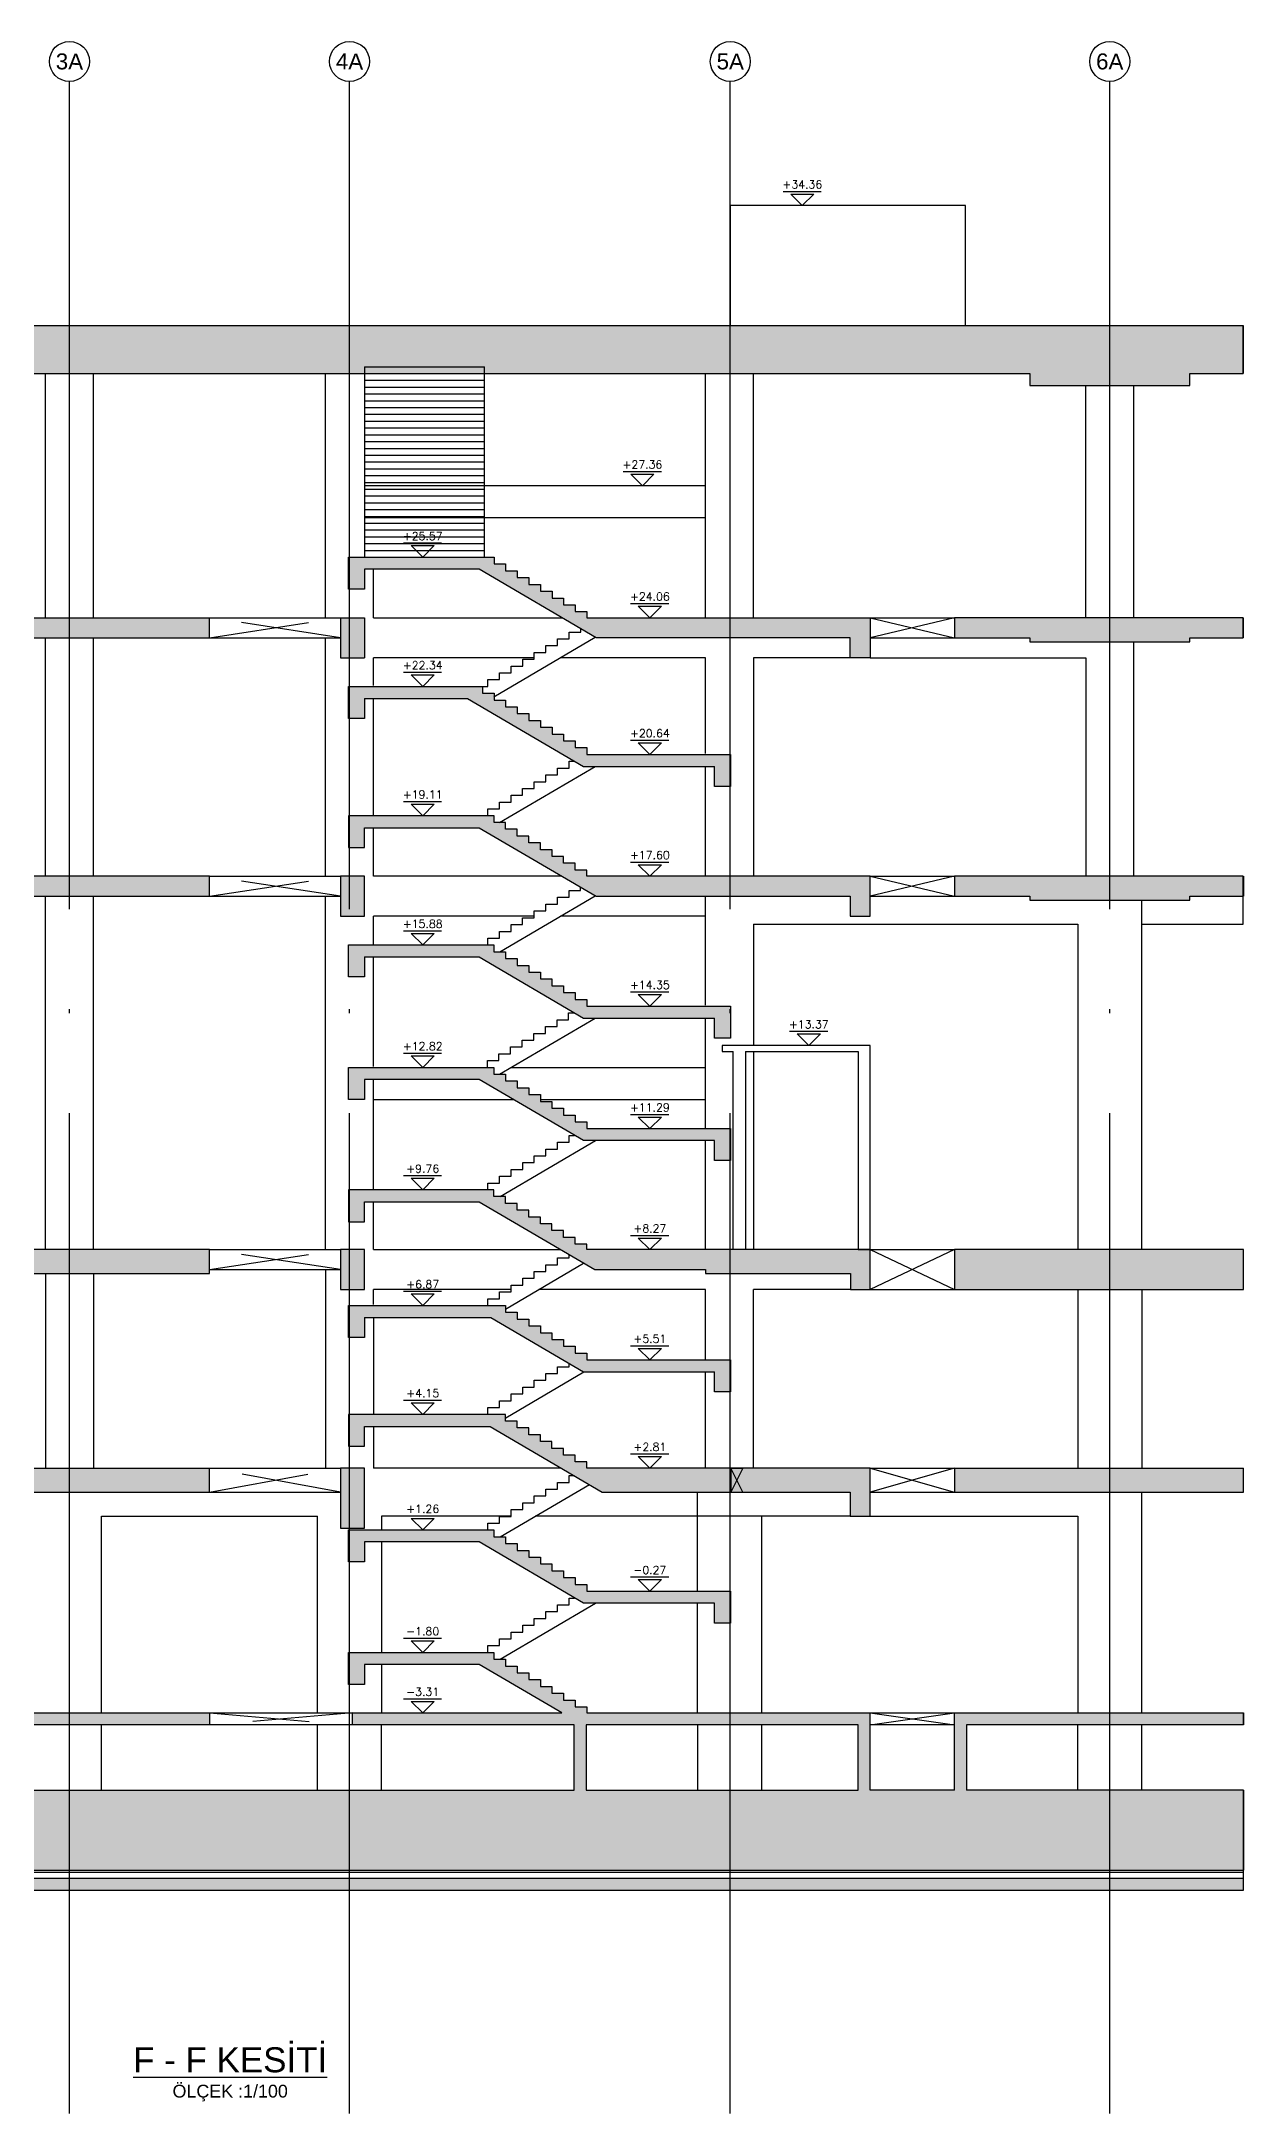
# Model space of a CAD drawing. Header units: millimetres. Extents: x 400382 to 401422, y 4543975 to 4544126.
# Drawn here: x 401136.9 to 401167, y 4544002.9 to 4544054.7 of the extents above; entities that cross this region are included whole.
import ezdxf
from ezdxf.enums import TextEntityAlignment as Align

# ---------------------------------------------------------------- set-up
doc = ezdxf.new("R2010")
doc.units = ezdxf.units.MM
for name, pattern in [('AKS', [3, 2.5, -0.25, 0, -0.25]), ('CIZGI', [0.4, 0.25, -0.15]), ('CONTINU', [0]), ('HIDDEN', [0.375, 0.25, -0.125])]:
    doc.linetypes.add(name, pattern=pattern)
for name, color, linetype in [('aks prota', 2, 'AKS'), ('caks prota', 4, 'Continuous'), ('görünüş prota', 4, 'Continuous'), ('kesik prota', 2, 'CIZGI'), ('kesit prota', 1, 'Continuous'), ('kesit tarama prota', 252, 'Continuous'), ('kot prota', 4, 'Continuous'), ('merdiven prota', 2, 'Continuous'), ('PRT-CST-rc_level', 6, 'Continuous'), ('PRT-CST-rc_levermark', 4, 'Continuous'), ('t35 prota', 3, 'Continuous'), ('taks prota', 7, 'Continuous'), ('tplan prota', 7, 'Continuous'), ('ölçü prota', 4, 'Continuous')]:
    doc.layers.add(name, color=color, linetype=linetype)
doc.styles.add('Arial', font='Arial.ttf')
doc.styles.add('OLCU', font='romanstw.shx')
doc.styles.add('TAKS', font='Arial Unicode.ttf')

# ---------------------------------------------------------------- blocks, each defined once
blk = doc.blocks.new('KOTK5')
at = {"layer": 'PRT-CST-rc_levermark'}
blk.add_line((217, 160), (-213, 160), dxfattribs=at)
blk.add_lwpolyline([(130, 130), (-130, 130), (0, 0)], close=True, dxfattribs=at)
at = {"layer": 'PRT-CST-rc_level', "style": 'OLCU'}
blk.add_attdef('000.00', text='', height=90, dxfattribs=at).set_placement((0, 193), align=Align.CENTER)

msp = doc.modelspace()

# ---------------------------------------------------------------- hatches: boundary and pattern name
at = {"layer": 'kesit tarama prota'}
h = msp.add_hatch(color=256, dxfattribs=at)
h.dxf.hatch_style = 1
h.paths.add_polyline_path([(401166.98, 4544010.965), (401160.052, 4544010.965), (401160.052, 4544012.595), (401166.98, 4544012.595), (401166.98, 4544012.895), (401159.752, 4544012.895), (401159.752, 4544010.965), (401157.652, 4544010.965), (401157.652, 4544012.895), (401150.566, 4544012.895), (401150.566, 4544013.048), (401150.276, 4544013.048), (401150.276, 4544013.218), (401149.986, 4544013.218), (401149.986, 4544013.388), (401149.696, 4544013.388), (401149.696, 4544013.558), (401149.406, 4544013.558), (401149.406, 4544013.728), (401149.116, 4544013.728), (401149.116, 4544013.898), (401148.826, 4544013.898), (401148.826, 4544014.068), (401148.536, 4544014.068), (401148.536, 4544014.238), (401148.246, 4544014.238), (401148.246, 4544014.408), (401144.611, 4544014.408), (401144.611, 4544013.609), (401145.011, 4544013.609), (401145.011, 4544014.108), (401147.875, 4544014.108), (401149.944, 4544012.895), (401144.711, 4544012.895), (401144.711, 4544012.595), (401150.25, 4544012.595), (401150.25, 4544010.965), (401129.052, 4544010.965), (401129.052, 4544012.595), (401141.136, 4544012.595), (401141.136, 4544012.895), (401125.386, 4544012.895), (401125.386, 4544018.415), (401141.136, 4544018.415), (401141.136, 4544019.015), (401125.386, 4544019.015), (401125.386, 4544023.875), (401141.136, 4544023.875), (401141.136, 4544024.475), (401124.886, 4544024.475), (401124.886, 4544033.305), (401141.136, 4544033.305), (401141.136, 4544033.805), (401124.886, 4544033.805), (401124.886, 4544039.265), (401131.536, 4544039.265), (401131.536, 4544039.765), (401141.136, 4544039.765), (401141.136, 4544040.265), (401131.036, 4544040.265), (401131.036, 4544039.765), (401124.886, 4544039.765), (401124.886, 4544046.365), (401161.635, 4544046.365), (401161.635, 4544046.065), (401165.635, 4544046.065), (401165.635, 4544046.365), (401166.974, 4544046.365), (401166.974, 4544047.565), (401123.386, 4544047.565), (401123.386, 4544008.965), (401124.302, 4544008.965), (401125.402, 4544006.765), (401132.402, 4544006.765), (401133.502, 4544008.965), (401166.98, 4544008.965)])
h.paths.add_polyline_path([(401150.55, 4544010.965), (401150.55, 4544012.595), (401157.352, 4544012.595), (401157.352, 4544010.965)], flags=16)
h.paths.add_polyline_path([(401130.402, 4544008.765), (401129.052, 4544008.765), (401129.052, 4544010.765), (401130.402, 4544010.765)], flags=16)
h.paths.add_polyline_path([(401128.752, 4544008.765), (401127.402, 4544008.765), (401127.402, 4544010.765), (401128.752, 4544010.765)], flags=16)
h.paths.add_polyline_path([(401128.752, 4544010.965), (401125.386, 4544010.965), (401125.386, 4544012.595), (401128.752, 4544012.595)], flags=16)
h = msp.add_hatch(color=256, dxfattribs=at)
h.dxf.hatch_style = 1
h.paths.add_polyline_path([(401157.652, 4544040.265), (401150.567, 4544040.265), (401150.567, 4544040.418), (401150.277, 4544040.418), (401150.277, 4544040.588), (401149.987, 4544040.588), (401149.987, 4544040.758), (401149.697, 4544040.758), (401149.697, 4544040.928), (401149.407, 4544040.928), (401149.407, 4544041.098), (401149.117, 4544041.098), (401149.117, 4544041.268), (401148.827, 4544041.268), (401148.827, 4544041.438), (401148.537, 4544041.438), (401148.537, 4544041.608), (401148.247, 4544041.608), (401148.247, 4544041.778), (401144.611, 4544041.778), (401144.611, 4544040.979), (401145.011, 4544040.979), (401145.011, 4544041.478), (401147.876, 4544041.478), (401150.798, 4544039.765), (401157.152, 4544039.765), (401157.152, 4544039.265), (401157.652, 4544039.265)])
h = msp.add_hatch(color=256, dxfattribs=at)
h.dxf.hatch_style = 1
h.paths.add_polyline_path([(401145.011, 4544040.265), (401144.411, 4544040.265), (401144.411, 4544039.265), (401145.011, 4544039.265)])
h = msp.add_hatch(color=256, dxfattribs=at)
h.dxf.hatch_style = 1
h.paths.add_polyline_path([(401166.974, 4544040.265), (401159.752, 4544040.265), (401159.752, 4544039.765), (401161.635, 4544039.765), (401161.635, 4544039.665), (401165.635, 4544039.665), (401165.635, 4544039.765), (401166.974, 4544039.765)])
h = msp.add_hatch(color=256, dxfattribs=at)
h.dxf.hatch_style = 1
h.paths.add_polyline_path([(401154.161, 4544036.848), (401150.567, 4544036.848), (401150.567, 4544037.018), (401150.277, 4544037.018), (401150.277, 4544037.188), (401149.987, 4544037.188), (401149.987, 4544037.358), (401149.697, 4544037.358), (401149.697, 4544037.528), (401149.407, 4544037.528), (401149.407, 4544037.698), (401149.117, 4544037.698), (401149.117, 4544037.868), (401148.827, 4544037.868), (401148.827, 4544038.038), (401148.537, 4544038.038), (401148.537, 4544038.208), (401148.247, 4544038.208), (401148.247, 4544038.378), (401147.957, 4544038.378), (401147.957, 4544038.548), (401144.611, 4544038.548), (401144.611, 4544037.749), (401145.011, 4544037.749), (401145.011, 4544038.248), (401147.586, 4544038.248), (401150.486, 4544036.548), (401153.761, 4544036.548), (401153.761, 4544036.049), (401154.161, 4544036.049)])
h = msp.add_hatch(color=256, dxfattribs=at)
h.dxf.hatch_style = 1
h.paths.add_polyline_path([(401157.652, 4544033.805), (401150.567, 4544033.805), (401150.567, 4544033.958), (401150.277, 4544033.958), (401150.277, 4544034.128), (401149.987, 4544034.128), (401149.987, 4544034.298), (401149.697, 4544034.298), (401149.697, 4544034.468), (401149.407, 4544034.468), (401149.407, 4544034.638), (401149.117, 4544034.638), (401149.117, 4544034.808), (401148.827, 4544034.808), (401148.827, 4544034.978), (401148.537, 4544034.978), (401148.537, 4544035.148), (401148.247, 4544035.148), (401148.247, 4544035.318), (401147.706, 4544035.318), (401144.611, 4544035.318), (401144.611, 4544034.519), (401145.011, 4544034.519), (401145.011, 4544035.018), (401147.876, 4544035.018), (401150.798, 4544033.305), (401157.152, 4544033.305), (401157.152, 4544032.805), (401157.652, 4544032.805)])
h = msp.add_hatch(color=256, dxfattribs=at)
h.dxf.hatch_style = 1
h.paths.add_polyline_path([(401145.011, 4544033.805), (401144.411, 4544033.805), (401144.411, 4544032.805), (401145.011, 4544032.805)])
h = msp.add_hatch(color=256, dxfattribs=at)
h.dxf.hatch_style = 1
h.paths.add_polyline_path([(401166.98, 4544033.805), (401159.752, 4544033.805), (401159.752, 4544033.305), (401161.635, 4544033.305), (401161.635, 4544033.205), (401165.635, 4544033.205), (401165.635, 4544033.305), (401166.98, 4544033.305)])
h = msp.add_hatch(color=256, dxfattribs=at)
h.dxf.hatch_style = 1
h.paths.add_polyline_path([(401154.161, 4544030.558), (401150.566, 4544030.558), (401150.566, 4544030.728), (401150.276, 4544030.728), (401150.276, 4544030.898), (401149.986, 4544030.898), (401149.986, 4544031.068), (401149.696, 4544031.068), (401149.696, 4544031.238), (401149.406, 4544031.238), (401149.406, 4544031.408), (401149.116, 4544031.408), (401149.116, 4544031.578), (401148.826, 4544031.578), (401148.826, 4544031.748), (401148.536, 4544031.748), (401148.536, 4544031.918), (401148.246, 4544031.918), (401148.246, 4544032.088), (401144.611, 4544032.088), (401144.611, 4544031.289), (401145.011, 4544031.289), (401145.011, 4544031.788), (401147.875, 4544031.788), (401150.485, 4544030.258), (401153.761, 4544030.258), (401153.761, 4544029.759), (401154.161, 4544029.759)])
h = msp.add_hatch(color=256, dxfattribs=at)
h.dxf.hatch_style = 1
h.paths.add_polyline_path([(401154.161, 4544027.498), (401150.566, 4544027.498), (401150.566, 4544027.668), (401150.276, 4544027.668), (401150.276, 4544027.838), (401149.986, 4544027.838), (401149.986, 4544028.008), (401149.696, 4544028.008), (401149.696, 4544028.178), (401149.406, 4544028.178), (401149.406, 4544028.348), (401149.116, 4544028.348), (401149.116, 4544028.518), (401148.826, 4544028.518), (401148.826, 4544028.688), (401148.536, 4544028.688), (401148.536, 4544028.858), (401148.246, 4544028.858), (401148.246, 4544029.028), (401144.611, 4544029.028), (401144.611, 4544028.229), (401145.011, 4544028.229), (401145.011, 4544028.728), (401147.875, 4544028.728), (401150.485, 4544027.198), (401153.761, 4544027.198), (401153.761, 4544026.699), (401154.161, 4544026.699)])
h = msp.add_hatch(color=256, dxfattribs=at)
h.dxf.hatch_style = 1
h.paths.add_polyline_path([(401157.652, 4544024.475), (401150.566, 4544024.475), (401150.566, 4544024.608), (401150.276, 4544024.608), (401150.276, 4544024.778), (401149.986, 4544024.778), (401149.986, 4544024.948), (401149.696, 4544024.948), (401149.696, 4544025.118), (401149.406, 4544025.118), (401149.406, 4544025.288), (401149.116, 4544025.288), (401149.116, 4544025.458), (401148.826, 4544025.458), (401148.826, 4544025.628), (401148.536, 4544025.628), (401148.536, 4544025.798), (401148.246, 4544025.798), (401148.246, 4544025.968), (401144.611, 4544025.968), (401144.611, 4544025.169), (401145.011, 4544025.169), (401145.011, 4544025.668), (401147.875, 4544025.668), (401150.763, 4544023.975), (401153.536, 4544023.975), (401153.536, 4544023.875), (401157.156, 4544023.875), (401157.156, 4544023.475), (401157.652, 4544023.475)])
h = msp.add_hatch(color=256, dxfattribs=at)
h.dxf.hatch_style = 1
h.paths.add_polyline_path([(401144.411, 4544024.475), (401144.411, 4544023.475), (401145.011, 4544023.475), (401145.011, 4544024.475)])
h = msp.add_hatch(color=256, dxfattribs=at)
h.dxf.hatch_style = 1
h.paths.add_polyline_path([(401166.98, 4544024.475), (401159.752, 4544024.475), (401159.752, 4544023.475), (401162.836, 4544023.475), (401162.836, 4544023.475), (401163.739, 4544023.475), (401166.98, 4544023.475)])
h = msp.add_hatch(color=256, dxfattribs=at)
h.dxf.hatch_style = 1
h.paths.add_polyline_path([(401154.161, 4544021.718), (401150.566, 4544021.718), (401150.566, 4544021.888), (401150.276, 4544021.888), (401150.276, 4544022.058), (401149.986, 4544022.058), (401149.986, 4544022.228), (401149.696, 4544022.228), (401149.696, 4544022.398), (401149.406, 4544022.398), (401149.406, 4544022.568), (401149.116, 4544022.568), (401149.116, 4544022.738), (401148.826, 4544022.738), (401148.826, 4544022.908), (401148.536, 4544022.908), (401148.536, 4544023.078), (401144.611, 4544023.078), (401144.611, 4544022.279), (401145.011, 4544022.279), (401145.011, 4544022.778), (401148.165, 4544022.778), (401150.485, 4544021.418), (401153.761, 4544021.418), (401153.761, 4544020.919), (401154.161, 4544020.919)])
h = msp.add_hatch(color=256, dxfattribs=at)
h.dxf.hatch_style = 1
h.paths.add_polyline_path([(401157.652, 4544019.015), (401150.566, 4544019.015), (401150.566, 4544019.168), (401150.276, 4544019.168), (401150.276, 4544019.338), (401149.986, 4544019.338), (401149.986, 4544019.508), (401149.696, 4544019.508), (401149.696, 4544019.678), (401149.406, 4544019.678), (401149.406, 4544019.848), (401149.116, 4544019.848), (401149.116, 4544020.018), (401148.826, 4544020.018), (401148.826, 4544020.188), (401148.536, 4544020.188), (401148.536, 4544020.358), (401144.611, 4544020.358), (401144.611, 4544019.559), (401145.011, 4544019.559), (401145.011, 4544020.058), (401148.149, 4544020.058), (401150.951, 4544018.415), (401157.152, 4544018.415), (401157.152, 4544017.815), (401157.652, 4544017.815)])
h = msp.add_hatch(color=256, dxfattribs=at)
h.dxf.hatch_style = 1
h.paths.add_polyline_path([(401145.011, 4544019.015), (401144.411, 4544019.015), (401144.411, 4544017.515), (401145.011, 4544017.515)])
h = msp.add_hatch(color=256, dxfattribs=at)
h.dxf.hatch_style = 1
h.paths.add_polyline_path([(401166.98, 4544019.015), (401159.752, 4544019.015), (401159.752, 4544018.415), (401166.98, 4544018.415)])
h = msp.add_hatch(color=256, dxfattribs=at)
h.dxf.hatch_style = 1
h.paths.add_polyline_path([(401154.161, 4544015.938), (401150.566, 4544015.938), (401150.566, 4544016.108), (401150.276, 4544016.108), (401150.276, 4544016.278), (401149.986, 4544016.278), (401149.986, 4544016.448), (401149.696, 4544016.448), (401149.696, 4544016.618), (401149.406, 4544016.618), (401149.406, 4544016.788), (401149.116, 4544016.788), (401149.116, 4544016.958), (401148.826, 4544016.958), (401148.826, 4544017.128), (401148.536, 4544017.128), (401148.536, 4544017.298), (401148.246, 4544017.298), (401148.246, 4544017.468), (401144.611, 4544017.468), (401144.611, 4544016.669), (401145.011, 4544016.669), (401145.011, 4544017.168), (401147.875, 4544017.168), (401150.485, 4544015.638), (401153.761, 4544015.638), (401153.761, 4544015.139), (401154.161, 4544015.139)])
h = msp.add_hatch(dxfattribs=at)
h.set_pattern_fill('AR-CONC', color=253, scale=0.001)
h.set_pattern_definition([(50.000014, (401100.48621, 4543702.77291), (0.18218467, -0.01593904), [0.01905, -0.20955]), (355.000014, (401100.48621, 4543702.77291), (-0.03524347, 0.19105684), [0.01524, -0.16764058]), (100.45146, (401100.5014, 4543702.77158), (0.1469412, 0.17511779), [0.01619001, -0.17809024]), (46.18421, (401100.4862, 4543702.82371), (0.27107905, -0.04204226), [0.028575, -0.314325]), (96.63557, (401100.5088, 4543702.8202), (0.23740407, 0.24742618), [0.02428502, -0.2671356]), (351.18417, (401100.4862, 4543702.8237), (0.23740407, 0.24742618), [0.02285997, -0.25145973]), (21.000014, (401100.51161, 4543702.81101), (0.151614416, -0.10226516), [0.01905, -0.20955]), (326.000014, (401100.51161, 4543702.81101), (0.06180198, 0.18418798), [0.01524, -0.16764]), (71.45146, (401100.52425, 4543702.80249), (0.2134164, 0.08192282), [0.01619001, -0.17808994]), (37.500014, (401100.48621, 4543702.77291), (0.003088583, 0.08455504), [0, -0.165608, 0, -0.17018, 0, -0.168275]), (7.500014, (401100.48621, 4543702.77291), (0.066819638, 0.10018059), [0, -0.097028, 0, -0.161798, 0, -0.064135]), (327.500014, (401100.42957, 4543702.77291), (0.135590597, -0.005728711), [0, -0.0635, 0, -0.19812, 0, -0.26289]), (317.500014, (401100.40417, 4543702.77291), (0.148129175, 0.025426527), [0, -0.08255, 0, -0.131572, 0, -0.18669])])
h.paths.add_polyline_path([(401133.626, 4544008.765), (401132.526, 4544006.565), (401125.278, 4544006.565), (401124.178, 4544008.765), (401122.586, 4544008.765), (401122.586, 4544008.465), (401123.993, 4544008.465), (401125.093, 4544006.265), (401132.711, 4544006.265), (401133.811, 4544008.465), (401166.98, 4544008.465), (401166.98, 4544008.765)])

# ---------------------------------------------------------------- linework, layer by layer
at = {"layer": 'aks prota', "ltscale": 10}
for p, q in [((401137.636, 4544002.884), (401137.636, 4544053.666)), ((401144.636, 4544002.884), (401144.636, 4544053.666)), ((401154.152, 4544002.884), (401154.152, 4544053.666)), ((401163.636, 4544002.884), (401163.636, 4544053.666))]:
    msp.add_line(p, q, dxfattribs=at)
at = {"layer": 'caks prota', "ltscale": 0.05}
for centre in [(401137.636, 4544054.166), (401144.636, 4544054.166), (401154.152, 4544054.166), (401163.636, 4544054.166)]:
    msp.add_circle(centre, 0.5, dxfattribs=at)
at = {"layer": 'görünüş prota', "color": 4}
for p, q in [((401137.036, 4544040.265), (401137.036, 4544046.365)), ((401138.236, 4544040.265), (401138.236, 4544046.365)), ((401144.036, 4544040.265), (401144.036, 4544046.365)), ((401153.536, 4544040.265), (401153.536, 4544046.365)), ((401154.736, 4544040.265), (401154.736, 4544046.365)), ((401163.036, 4544040.265), (401163.036, 4544046.065)), ((401164.236, 4544040.265), (401164.236, 4544046.065)), ((401145.236, 4544040.265), (401145.236, 4544041.478)), ((401137.036, 4544033.805), (401137.036, 4544039.765)), ((401138.236, 4544033.805), (401138.236, 4544039.765)), ((401141.136, 4544040.265), (401144.411, 4544040.265)), ((401141.136, 4544039.765), (401144.411, 4544039.765)), ((401144.036, 4544033.805), (401144.036, 4544039.765)), ((401145.236, 4544038.569), (401145.236, 4544039.265)), ((401164.236, 4544033.805), (401164.236, 4544039.665)), ((401145.236, 4544035.339), (401145.236, 4544038.248)), ((401153.536, 4544033.805), (401153.536, 4544036.548)), ((401145.236, 4544033.805), (401145.236, 4544035.018)), ((401141.136, 4544033.805), (401144.411, 4544033.805)), ((401137.036, 4544024.475), (401137.036, 4544033.305)), ((401138.236, 4544024.475), (401138.236, 4544033.305)), ((401141.136, 4544033.305), (401144.411, 4544033.305)), ((401144.036, 4544024.475), (401144.036, 4544033.305)), ((401153.536, 4544030.579), (401153.536, 4544033.305)), ((401164.436, 4544024.475), (401164.436, 4544033.205)), ((401145.236, 4544032.109), (401145.236, 4544032.805)), ((401145.236, 4544029.049), (401145.236, 4544031.788)), ((401153.536, 4544027.519), (401153.536, 4544030.258)), ((401153.952, 4544029.575), (401153.952, 4544029.425)), ((401153.952, 4544029.425), (401154.228, 4544029.425)), ((401154.528, 4544029.425), (401157.352, 4544029.425)), ((401145.236, 4544025.989), (401145.236, 4544028.728)), ((401153.536, 4544024.475), (401153.536, 4544027.198)), ((401145.236, 4544024.475), (401145.236, 4544025.668)), ((401141.136, 4544024.475), (401144.411, 4544024.475)), ((401137.036, 4544023.875), (401137.036, 4544019.015)), ((401138.236, 4544023.875), (401138.236, 4544019.015)), ((401141.136, 4544023.975), (401144.411, 4544023.975)), ((401144.036, 4544023.975), (401144.036, 4544019.015)), ((401145.236, 4544023.099), (401145.236, 4544023.475)), ((401153.536, 4544021.739), (401153.536, 4544023.475)), ((401154.736, 4544019.015), (401154.736, 4544023.475)), ((401162.836, 4544023.475), (401162.836, 4544019.015)), ((401164.436, 4544023.475), (401164.436, 4544019.015)), ((401145.236, 4544022.778), (401145.236, 4544020.358)), ((401153.536, 4544019.015), (401153.536, 4544021.418)), ((401145.236, 4544020.058), (401145.236, 4544019.015)), ((401141.136, 4544019.015), (401144.411, 4544019.015)), ((401141.136, 4544018.415), (401144.411, 4544018.415)), ((401153.336, 4544015.959), (401153.336, 4544018.415)), ((401164.436, 4544012.895), (401164.436, 4544018.415)), ((401138.436, 4544012.895), (401138.436, 4544017.815)), ((401143.836, 4544012.895), (401143.836, 4544017.815)), ((401153.336, 4544012.895), (401153.336, 4544015.638)), ((401138.436, 4544010.965), (401138.436, 4544012.595)), ((401143.836, 4544010.965), (401143.836, 4544012.595)), ((401145.436, 4544010.965), (401145.436, 4544012.595)), ((401153.336, 4544012.595), (401153.336, 4544010.965)), ((401154.936, 4544012.595), (401154.936, 4544010.965)), ((401162.836, 4544010.965), (401162.836, 4544012.595)), ((401164.436, 4544010.965), (401164.436, 4544012.595))]:
    msp.add_line(p, q, dxfattribs=at)
for points in [[(401160.032, 4544047.565), (401160.032, 4544050.565), (401154.152, 4544050.565), (401154.152, 4544047.565)], [(401145.011, 4544046.538), (401145.011, 4544041.778)], [(401145.011, 4544046.538), (401148.011, 4544046.538)], [(401148.011, 4544041.778), (401148.011, 4544046.538)], [(401145.011, 4544046.368), (401148.011, 4544046.368)], [(401145.011, 4544046.198), (401148.011, 4544046.198)], [(401145.011, 4544046.028), (401148.011, 4544046.028)], [(401145.011, 4544045.858), (401148.011, 4544045.858)], [(401145.011, 4544045.688), (401148.011, 4544045.688)], [(401145.011, 4544045.518), (401148.011, 4544045.518)], [(401145.011, 4544045.348), (401148.011, 4544045.348)], [(401145.011, 4544045.178), (401148.011, 4544045.178)], [(401145.011, 4544045.008), (401148.011, 4544045.008)], [(401145.011, 4544044.838), (401148.011, 4544044.838)], [(401145.011, 4544044.668), (401148.011, 4544044.668)], [(401145.011, 4544044.498), (401148.011, 4544044.498)], [(401145.011, 4544044.328), (401148.011, 4544044.328)], [(401145.011, 4544044.158), (401148.011, 4544044.158)], [(401145.011, 4544043.988), (401148.011, 4544043.988)], [(401145.011, 4544043.818), (401148.011, 4544043.818)], [(401145.011, 4544043.648), (401148.011, 4544043.648)], [(401145.011, 4544043.478), (401148.011, 4544043.478)], [(401145.011, 4544043.308), (401148.011, 4544043.308)], [(401145.011, 4544043.138), (401148.011, 4544043.138)], [(401145.011, 4544042.968), (401148.011, 4544042.968)], [(401145.011, 4544042.798), (401148.011, 4544042.798)], [(401145.011, 4544042.628), (401148.011, 4544042.628)], [(401145.011, 4544042.458), (401148.011, 4544042.458)], [(401145.011, 4544042.288), (401148.011, 4544042.288)], [(401145.011, 4544042.118), (401148.011, 4544042.118)], [(401145.011, 4544041.948), (401148.011, 4544041.948)], [(401147.952, 4544038.548), (401148.094, 4544038.548), (401148.094, 4544038.718), (401148.384, 4544038.718), (401148.384, 4544038.888), (401148.674, 4544038.888), (401148.674, 4544039.058), (401148.964, 4544039.058), (401148.964, 4544039.228), (401149.254, 4544039.228), (401149.254, 4544039.398), (401149.544, 4544039.398), (401149.544, 4544039.568), (401149.834, 4544039.568), (401149.834, 4544039.738), (401150.124, 4544039.738), (401150.124, 4544039.908), (401150.414, 4544039.908), (401150.414, 4544039.99)], [(401148.239, 4544038.291), (401150.775, 4544039.778)], [(401157.652, 4544040.265), (401159.752, 4544040.265)], [(401157.652, 4544039.765), (401159.752, 4544039.765)], [(401157.152, 4544039.265), (401154.736, 4544039.265), (401154.736, 4544033.805)], [(401157.652, 4544039.265), (401163.036, 4544039.265), (401163.036, 4544033.805)], [(401148.092, 4544035.318), (401148.092, 4544035.488), (401148.382, 4544035.488), (401148.382, 4544035.658), (401148.672, 4544035.658), (401148.672, 4544035.828), (401148.962, 4544035.828), (401148.962, 4544035.998), (401149.252, 4544035.998), (401149.252, 4544036.168), (401149.542, 4544036.168), (401149.542, 4544036.338), (401149.832, 4544036.338), (401149.832, 4544036.508), (401150.122, 4544036.508), (401150.122, 4544036.678), (401150.259, 4544036.678)], [(401148.384, 4544035.148), (401150.772, 4544036.548)], [(401157.652, 4544033.805), (401159.752, 4544033.805)], [(401148.092, 4544032.088), (401148.092, 4544032.258), (401148.382, 4544032.258), (401148.382, 4544032.428), (401148.672, 4544032.428), (401148.672, 4544032.598), (401148.962, 4544032.598), (401148.962, 4544032.768), (401149.252, 4544032.768), (401149.252, 4544032.938), (401149.542, 4544032.938), (401149.542, 4544033.108), (401149.832, 4544033.108), (401149.832, 4544033.278), (401150.122, 4544033.278), (401150.122, 4544033.448), (401150.412, 4544033.448), (401150.412, 4544033.528)], [(401148.395, 4544031.918), (401150.777, 4544033.314)], [(401157.652, 4544033.305), (401159.752, 4544033.305)], [(401154.736, 4544032.605), (401154.736, 4544029.575)], [(401154.736, 4544032.605), (401162.836, 4544032.605), (401162.836, 4544024.475)], [(401148.081, 4544029.028), (401148.081, 4544029.198), (401148.371, 4544029.198), (401148.371, 4544029.368), (401148.661, 4544029.368), (401148.661, 4544029.538), (401148.951, 4544029.538), (401148.951, 4544029.708), (401149.241, 4544029.708), (401149.241, 4544029.878), (401149.531, 4544029.878), (401149.531, 4544030.048), (401149.821, 4544030.048), (401149.821, 4544030.218), (401150.111, 4544030.218), (401150.111, 4544030.388), (401150.247, 4544030.388)], [(401148.384, 4544028.858), (401150.772, 4544030.258)], [(401157.352, 4544029.425), (401157.352, 4544024.475), (401157.652, 4544024.475), (401157.652, 4544029.575), (401153.952, 4544029.575)], [(401154.528, 4544029.425), (401154.528, 4544024.475), (401154.228, 4544024.475), (401154.228, 4544029.425)], [(401154.736, 4544029.425), (401154.736, 4544024.475)], [(401148.674, 4544029.028), (401153.536, 4544029.028)], [(401145.236, 4544028.228), (401148.728, 4544028.228)], [(401149.406, 4544028.228), (401153.536, 4544028.228)], [(401148.093, 4544025.968), (401148.093, 4544026.138), (401148.383, 4544026.138), (401148.383, 4544026.308), (401148.673, 4544026.308), (401148.673, 4544026.478), (401148.963, 4544026.478), (401148.963, 4544026.648), (401149.253, 4544026.648), (401149.253, 4544026.818), (401149.543, 4544026.818), (401149.543, 4544026.988), (401149.833, 4544026.988), (401149.833, 4544027.158), (401150.123, 4544027.158), (401150.123, 4544027.328), (401150.258, 4544027.328)], [(401148.397, 4544025.798), (401150.785, 4544027.198)], [(401148.093, 4544023.078), (401148.093, 4544023.248), (401148.383, 4544023.248), (401148.383, 4544023.418), (401148.673, 4544023.418), (401148.673, 4544023.588), (401148.963, 4544023.588), (401148.963, 4544023.758), (401149.253, 4544023.758), (401149.253, 4544023.928), (401149.543, 4544023.928), (401149.543, 4544024.098), (401149.833, 4544024.098), (401149.833, 4544024.268), (401150.123, 4544024.268), (401150.123, 4544024.347)], [(401157.652, 4544024.475), (401159.752, 4544024.475)], [(401148.531, 4544022.987), (401150.487, 4544024.133)], [(401157.652, 4544023.475), (401159.752, 4544023.475)], [(401148.093, 4544020.358), (401148.093, 4544020.528), (401148.383, 4544020.528), (401148.383, 4544020.698), (401148.673, 4544020.698), (401148.673, 4544020.868), (401148.963, 4544020.868), (401148.963, 4544021.038), (401149.253, 4544021.038), (401149.253, 4544021.208), (401149.543, 4544021.208), (401149.543, 4544021.378), (401149.833, 4544021.378), (401149.833, 4544021.548), (401150.123, 4544021.548), (401150.123, 4544021.627)], [(401148.54, 4544020.271), (401150.495, 4544021.418)], [(401148.094, 4544017.468), (401148.094, 4544017.638), (401148.384, 4544017.638), (401148.384, 4544017.808), (401148.674, 4544017.808), (401148.674, 4544017.978), (401148.964, 4544017.978), (401148.964, 4544018.148), (401149.254, 4544018.148), (401149.254, 4544018.318), (401149.544, 4544018.318), (401149.544, 4544018.488), (401149.834, 4544018.488), (401149.834, 4544018.658), (401150.124, 4544018.658), (401150.124, 4544018.828), (401150.258, 4544018.828)], [(401148.397, 4544017.298), (401150.632, 4544018.608)], [(401157.652, 4544019.015), (401159.752, 4544019.015)], [(401157.652, 4544018.415), (401159.752, 4544018.415)], [(401138.436, 4544017.815), (401143.836, 4544017.815)], [(401145.436, 4544017.815), (401145.436, 4544017.815), (401145.436, 4544017.468)], [(401157.152, 4544017.815), (401154.936, 4544017.815), (401154.936, 4544012.895)], [(401157.652, 4544017.815), (401162.836, 4544017.815), (401162.836, 4544012.895)], [(401145.436, 4544017.168), (401145.436, 4544014.408)], [(401148.094, 4544014.408), (401148.094, 4544014.578), (401148.384, 4544014.578), (401148.384, 4544014.748), (401148.674, 4544014.748), (401148.674, 4544014.918), (401148.964, 4544014.918), (401148.964, 4544015.088), (401149.254, 4544015.088), (401149.254, 4544015.258), (401149.544, 4544015.258), (401149.544, 4544015.428), (401149.834, 4544015.428), (401149.834, 4544015.598), (401150.124, 4544015.598), (401150.124, 4544015.768), (401150.258, 4544015.768)], [(401148.397, 4544014.238), (401150.785, 4544015.638)], [(401145.436, 4544014.108), (401145.436, 4544012.895)], [(401141.136, 4544012.895), (401144.711, 4544012.895)], [(401157.652, 4544012.895), (401159.752, 4544012.895)], [(401144.711, 4544012.595), (401141.136, 4544012.595)], [(401159.752, 4544012.595), (401157.652, 4544012.595)]]:
    msp.add_lwpolyline(points, dxfattribs=at)
at = {"layer": 'görünüş prota'}
for points in [[(401122.586, 4544008.915), (401124.271, 4544008.915), (401125.371, 4544006.715), (401132.433, 4544006.715), (401133.533, 4544008.915), (401166.98, 4544008.915)], [(401122.586, 4544008.765), (401124.178, 4544008.765), (401125.278, 4544006.565), (401132.526, 4544006.565), (401133.626, 4544008.765), (401166.98, 4544008.765)], [(401166.98, 4544008.465), (401166.98, 4544008.765)], [(401122.586, 4544008.465), (401123.993, 4544008.465), (401125.093, 4544006.265), (401132.711, 4544006.265), (401133.811, 4544008.465), (401166.98, 4544008.465)]]:
    msp.add_lwpolyline(points, dxfattribs=at)
at = {"layer": 'kesik prota', "ltscale": 10}
for p, q in [((401166.974, 4544046.365), (401166.974, 4544047.565)), ((401166.974, 4544039.765), (401166.974, 4544040.265)), ((401166.974, 4544032.605), (401166.974, 4544033.805)), ((401166.98, 4544023.475), (401166.98, 4544024.475)), ((401166.98, 4544018.415), (401166.98, 4544019.015)), ((401166.98, 4544012.595), (401166.98, 4544012.895)), ((401166.98, 4544008.465), (401166.98, 4544010.965))]:
    msp.add_line(p, q, dxfattribs=at)
at = {"layer": 'kesit prota', "color": 1}
for p, q in [((401123.386, 4544047.565), (401166.974, 4544047.565)), ((401131.036, 4544040.265), (401141.136, 4544040.265)), ((401131.536, 4544039.765), (401141.136, 4544039.765)), ((401141.136, 4544039.765), (401141.136, 4544040.265)), ((401144.411, 4544040.265), (401145.011, 4544040.265)), ((401144.411, 4544040.265), (401144.411, 4544039.265)), ((401145.011, 4544040.265), (401145.011, 4544039.265)), ((401144.411, 4544039.265), (401145.011, 4544039.265)), ((401125.386, 4544019.015), (401141.136, 4544019.015)), ((401141.136, 4544018.415), (401141.136, 4544019.015)), ((401159.752, 4544019.015), (401166.98, 4544019.015)), ((401159.752, 4544019.015), (401159.752, 4544018.415)), ((401125.386, 4544018.415), (401141.136, 4544018.415)), ((401159.752, 4544018.415), (401166.98, 4544018.415)), ((401157.652, 4544010.965), (401157.652, 4544012.895)), ((401159.752, 4544012.895), (401166.98, 4544012.895)), ((401159.752, 4544010.965), (401159.752, 4544012.895)), ((401159.752, 4544010.965), (401157.652, 4544010.965)), ((401166.98, 4544010.965), (401160.052, 4544010.965))]:
    msp.add_line(p, q, dxfattribs=at)
for points in [[(401123.386, 4544047.565), (401123.386, 4544008.965), (401124.302, 4544008.965), (401125.402, 4544006.765), (401132.402, 4544006.765), (401133.502, 4544008.965), (401166.98, 4544008.965)], [(401124.886, 4544046.365), (401161.635, 4544046.365), (401161.635, 4544046.065), (401165.635, 4544046.065), (401165.635, 4544046.365), (401166.974, 4544046.365)], [(401150.798, 4544039.765), (401147.876, 4544041.478), (401145.011, 4544041.478), (401145.011, 4544040.979), (401144.611, 4544040.979), (401144.611, 4544041.778), (401148.247, 4544041.778), (401148.247, 4544041.608), (401148.537, 4544041.608), (401148.537, 4544041.438), (401148.827, 4544041.438), (401148.827, 4544041.268), (401149.117, 4544041.268), (401149.117, 4544041.098), (401149.407, 4544041.098), (401149.407, 4544040.928), (401149.697, 4544040.928), (401149.697, 4544040.758), (401149.987, 4544040.758), (401149.987, 4544040.588), (401150.277, 4544040.588), (401150.277, 4544040.418), (401150.567, 4544040.418), (401150.567, 4544040.265), (401157.652, 4544040.265), (401157.652, 4544039.265), (401157.152, 4544039.265), (401157.152, 4544039.765), (401150.798, 4544039.765)], [(401157.652, 4544039.765), (401157.652, 4544039.765)], [(401166.974, 4544040.265), (401159.752, 4544040.265), (401159.752, 4544039.765), (401161.635, 4544039.765), (401161.635, 4544039.665), (401165.635, 4544039.665), (401165.635, 4544039.765), (401166.974, 4544039.765)], [(401125.386, 4544019.015), (401125.386, 4544023.875), (401141.136, 4544023.875), (401141.136, 4544024.475), (401124.886, 4544024.475), (401124.886, 4544033.305), (401141.136, 4544033.305), (401141.136, 4544033.805), (401124.886, 4544033.805), (401124.886, 4544039.265)], [(401145.011, 4544038.248), (401145.011, 4544037.749), (401144.611, 4544037.749), (401144.611, 4544038.548), (401147.957, 4544038.548), (401147.957, 4544038.378), (401148.247, 4544038.378), (401148.247, 4544038.208), (401148.537, 4544038.208), (401148.537, 4544038.038), (401148.827, 4544038.038), (401148.827, 4544037.868), (401149.117, 4544037.868), (401149.117, 4544037.698), (401149.407, 4544037.698), (401149.407, 4544037.528), (401149.697, 4544037.528), (401149.697, 4544037.358), (401149.987, 4544037.358), (401149.987, 4544037.188), (401150.277, 4544037.188), (401150.277, 4544037.018), (401150.567, 4544037.018), (401150.567, 4544036.848), (401154.161, 4544036.848), (401154.161, 4544036.049), (401153.761, 4544036.049), (401153.761, 4544036.548)], [(401145.011, 4544038.248), (401147.586, 4544038.248), (401150.486, 4544036.548), (401153.761, 4544036.548)], [(401147.941, 4544038.548), (401147.941, 4544038.548)], [(401148.231, 4544035.318), (401148.231, 4544035.318), (401144.611, 4544035.318), (401144.611, 4544034.519), (401145.011, 4544034.519), (401145.011, 4544035.018), (401147.876, 4544035.018), (401150.798, 4544033.305), (401157.152, 4544033.305), (401157.152, 4544032.805), (401157.652, 4544032.805), (401157.652, 4544033.805), (401150.567, 4544033.805), (401150.567, 4544033.958), (401150.277, 4544033.958), (401150.277, 4544034.128), (401149.987, 4544034.128), (401149.987, 4544034.298), (401149.697, 4544034.298), (401149.697, 4544034.468), (401149.407, 4544034.468), (401149.407, 4544034.638), (401149.117, 4544034.638), (401149.117, 4544034.808), (401148.827, 4544034.808), (401148.827, 4544034.978), (401148.537, 4544034.978), (401148.537, 4544035.148), (401148.247, 4544035.148), (401148.247, 4544035.318), (401147.706, 4544035.318)], [(401166.974, 4544033.805), (401159.752, 4544033.805), (401159.752, 4544033.305), (401161.635, 4544033.305), (401161.635, 4544033.205), (401165.635, 4544033.205), (401165.635, 4544033.305), (401166.974, 4544033.305)], [(401145.011, 4544031.788), (401145.011, 4544031.289), (401144.611, 4544031.289), (401144.611, 4544032.088), (401148.246, 4544032.088), (401148.246, 4544031.918), (401148.536, 4544031.918), (401148.536, 4544031.748), (401148.826, 4544031.748), (401148.826, 4544031.578), (401149.116, 4544031.578), (401149.116, 4544031.408), (401149.406, 4544031.408), (401149.406, 4544031.238), (401149.696, 4544031.238), (401149.696, 4544031.068), (401149.986, 4544031.068), (401149.986, 4544030.898), (401150.276, 4544030.898), (401150.276, 4544030.728), (401150.566, 4544030.728), (401150.566, 4544030.558), (401154.161, 4544030.558), (401154.161, 4544029.759), (401153.761, 4544029.759), (401153.761, 4544030.258)], [(401145.011, 4544031.788), (401147.875, 4544031.788), (401150.485, 4544030.258), (401153.761, 4544030.258)], [(401150.566, 4544027.498), (401154.161, 4544027.498), (401154.161, 4544026.699), (401153.761, 4544026.699), (401153.761, 4544027.198), (401150.485, 4544027.198), (401147.875, 4544028.728), (401145.011, 4544028.728), (401145.011, 4544028.229), (401144.611, 4544028.229), (401144.611, 4544029.028), (401148.246, 4544029.028), (401148.246, 4544028.858), (401148.536, 4544028.858), (401148.536, 4544028.688), (401148.826, 4544028.688), (401148.826, 4544028.518), (401149.116, 4544028.518), (401149.116, 4544028.348), (401149.406, 4544028.348), (401149.406, 4544028.178), (401149.696, 4544028.178), (401149.696, 4544028.008), (401149.986, 4544028.008), (401149.986, 4544027.838), (401150.276, 4544027.838), (401150.276, 4544027.668), (401150.566, 4544027.668), (401150.566, 4544027.498)], [(401166.98, 4544024.475), (401159.752, 4544024.475), (401159.752, 4544023.475), (401159.752, 4544023.475), (401159.752, 4544023.475), (401166.98, 4544023.475)], [(401145.011, 4544022.778), (401145.011, 4544022.279), (401144.611, 4544022.279), (401144.611, 4544023.078), (401148.536, 4544023.078), (401148.536, 4544022.908), (401148.826, 4544022.908), (401148.826, 4544022.738), (401149.116, 4544022.738), (401149.116, 4544022.568), (401149.406, 4544022.568), (401149.406, 4544022.398), (401149.696, 4544022.398), (401149.696, 4544022.228), (401149.986, 4544022.228), (401149.986, 4544022.058), (401150.276, 4544022.058), (401150.276, 4544021.888), (401150.566, 4544021.888), (401150.566, 4544021.718), (401154.161, 4544021.718), (401154.161, 4544020.919), (401153.761, 4544020.919), (401153.761, 4544021.418)], [(401145.011, 4544022.778), (401148.165, 4544022.778), (401150.485, 4544021.418), (401153.761, 4544021.418)], [(401145.011, 4544020.058), (401148.149, 4544020.058), (401150.951, 4544018.415), (401157.152, 4544018.415), (401157.152, 4544017.815), (401157.652, 4544017.815), (401157.652, 4544019.015), (401150.566, 4544019.015), (401150.566, 4544019.168), (401150.276, 4544019.168), (401150.276, 4544019.338), (401149.986, 4544019.338), (401149.986, 4544019.508), (401149.696, 4544019.508), (401149.696, 4544019.678), (401149.406, 4544019.678), (401149.406, 4544019.848), (401149.116, 4544019.848), (401149.116, 4544020.018), (401148.826, 4544020.018), (401148.826, 4544020.188), (401148.536, 4544020.188), (401148.536, 4544020.358), (401144.611, 4544020.358), (401144.611, 4544019.559), (401145.011, 4544019.559), (401145.011, 4544020.058)], [(401153.536, 4544019.015), (401153.536, 4544019.015)], [(401129.052, 4544010.965), (401150.25, 4544010.965), (401150.25, 4544012.595), (401144.711, 4544012.595), (401144.711, 4544012.895), (401149.944, 4544012.895), (401147.875, 4544014.108), (401145.011, 4544014.108), (401145.011, 4544013.609), (401144.611, 4544013.609), (401144.611, 4544014.408), (401148.246, 4544014.408), (401148.246, 4544014.238), (401148.536, 4544014.238), (401148.536, 4544014.068), (401148.826, 4544014.068), (401148.826, 4544013.898), (401149.116, 4544013.898), (401149.116, 4544013.728), (401149.406, 4544013.728), (401149.406, 4544013.558), (401149.696, 4544013.558), (401149.696, 4544013.388), (401149.986, 4544013.388), (401149.986, 4544013.218), (401150.276, 4544013.218), (401150.276, 4544013.048), (401150.566, 4544013.048), (401150.566, 4544012.895), (401157.652, 4544012.895)], [(401125.386, 4544012.895), (401141.136, 4544012.895), (401141.136, 4544012.595), (401129.052, 4544012.595), (401129.052, 4544010.965)], [(401157.352, 4544010.965), (401157.352, 4544012.595), (401150.55, 4544012.595), (401150.55, 4544010.965), (401157.352, 4544010.965)], [(401166.98, 4544012.595), (401160.052, 4544012.595), (401160.052, 4544010.965)]]:
    msp.add_lwpolyline(points, dxfattribs=at)
for points in [[(401144.411, 4544033.805), (401144.411, 4544032.805), (401145.011, 4544032.805), (401145.011, 4544033.805)], [(401144.411, 4544024.475), (401144.411, 4544023.475), (401145.011, 4544023.475), (401145.011, 4544024.475)], [(401145.011, 4544017.515), (401145.011, 4544019.015), (401144.411, 4544019.015), (401144.411, 4544017.515), (401145.011, 4544017.515)], [(401150.485, 4544015.638), (401147.875, 4544017.168), (401145.011, 4544017.168), (401145.011, 4544016.669), (401144.611, 4544016.669), (401144.611, 4544017.468), (401148.246, 4544017.468), (401148.246, 4544017.298), (401148.536, 4544017.298), (401148.536, 4544017.128), (401148.826, 4544017.128), (401148.826, 4544016.958), (401149.116, 4544016.958), (401149.116, 4544016.788), (401149.406, 4544016.788), (401149.406, 4544016.618), (401149.696, 4544016.618), (401149.696, 4544016.448), (401149.986, 4544016.448), (401149.986, 4544016.278), (401150.276, 4544016.278), (401150.276, 4544016.108), (401150.566, 4544016.108), (401150.566, 4544015.938), (401154.161, 4544015.938), (401154.161, 4544015.139), (401153.761, 4544015.139), (401153.761, 4544015.638)]]:
    msp.add_lwpolyline(points, close=True, dxfattribs=at)
at = {"layer": 'kesit prota'}
for points in [[(401145.011, 4544025.668), (401147.875, 4544025.668), (401150.763, 4544023.975), (401153.536, 4544023.975), (401153.536, 4544023.875), (401157.156, 4544023.875), (401157.156, 4544023.475), (401157.652, 4544023.475), (401157.652, 4544024.475), (401150.566, 4544024.475), (401150.566, 4544024.608), (401150.276, 4544024.608), (401150.276, 4544024.778), (401149.986, 4544024.778), (401149.986, 4544024.948), (401149.696, 4544024.948), (401149.696, 4544025.118), (401149.406, 4544025.118), (401149.406, 4544025.288), (401149.116, 4544025.288), (401149.116, 4544025.458), (401148.826, 4544025.458), (401148.826, 4544025.628), (401148.536, 4544025.628), (401148.536, 4544025.798), (401148.246, 4544025.798), (401148.246, 4544025.968), (401144.611, 4544025.968), (401144.611, 4544025.169), (401145.011, 4544025.169), (401145.011, 4544025.668)], [(401166.98, 4544010.965), (401166.98, 4544008.965)]]:
    msp.add_lwpolyline(points, dxfattribs=at)
at = {"layer": 'kesit tarama prota'}
for points in [[(401166.974, 4544047.565), (401166.974, 4544046.365)], [(401166.974, 4544040.265), (401166.974, 4544039.765)], [(401166.98, 4544033.805), (401166.98, 4544033.305)], [(401166.98, 4544012.895), (401166.98, 4544012.595)]]:
    msp.add_lwpolyline(points, dxfattribs=at)
at = {"layer": 'merdiven prota', "linetype": 'HIDDEN', "ltscale": 10}
for points in [[(401144.411, 4544039.765), (401141.136, 4544040.265)], [(401141.136, 4544039.765), (401144.411, 4544040.265)], [(401157.652, 4544040.265), (401159.752, 4544039.765)], [(401159.752, 4544040.265), (401157.652, 4544039.765)], [(401141.136, 4544033.305), (401144.411, 4544033.805)], [(401144.411, 4544033.305), (401141.136, 4544033.805)], [(401157.652, 4544033.805), (401159.752, 4544033.305)], [(401159.752, 4544033.805), (401157.652, 4544033.305)], [(401144.411, 4544023.975), (401141.136, 4544024.475)], [(401141.136, 4544023.975), (401144.411, 4544024.475)], [(401157.652, 4544024.475), (401159.752, 4544023.475)], [(401159.752, 4544024.475), (401157.652, 4544023.475)], [(401141.136, 4544018.415), (401144.411, 4544019.015)], [(401144.411, 4544018.415), (401141.136, 4544019.015)], [(401154.162, 4544019.015), (401154.462, 4544019.015), (401154.162, 4544018.415), (401154.462, 4544018.415), (401154.162, 4544019.015), (401154.162, 4544018.415)], [(401157.652, 4544019.015), (401159.752, 4544018.415)], [(401159.752, 4544019.015), (401157.652, 4544018.415)], [(401141.136, 4544012.895), (401144.711, 4544012.595)], [(401144.711, 4544012.895), (401141.136, 4544012.595)], [(401157.652, 4544012.895), (401159.752, 4544012.595)], [(401157.652, 4544012.595), (401159.752, 4544012.895)]]:
    msp.add_lwpolyline(points, dxfattribs=at)
at = {"layer": 'ölçü prota'}
for p, q in [((401153.536, 4544043.565), (401145.011, 4544043.565)), ((401153.536, 4544042.765), (401145.011, 4544042.765))]:
    msp.add_line(p, q, dxfattribs=at)
for points in [[(401145.011, 4544040.265), (401145.011, 4544040.265)], [(401145.236, 4544040.265), (401149.945, 4544040.265)], [(401149.254, 4544039.265), (401145.236, 4544039.265)], [(401153.536, 4544036.869), (401153.536, 4544039.265), (401149.899, 4544039.265)], [(401149.945, 4544033.805), (401145.236, 4544033.805)], [(401149.252, 4544032.805), (401145.236, 4544032.805)], [(401153.536, 4544032.805), (401149.908, 4544032.805)], [(401164.436, 4544032.605), (401166.974, 4544032.605)], [(401145.236, 4544024.475), (401149.91, 4544024.475)], [(401148.673, 4544023.475), (401145.236, 4544023.475)], [(401153.536, 4544023.475), (401149.364, 4544023.475)], [(401157.156, 4544023.475), (401154.736, 4544023.475)], [(401149.928, 4544019.015), (401145.236, 4544019.015)], [(401148.674, 4544017.815), (401145.436, 4544017.815)], [(401154.936, 4544017.815), (401149.279, 4544017.815)]]:
    msp.add_lwpolyline(points, dxfattribs=at)

# ---------------------------------------------------------------- block references
at = {"layer": 'kot prota', "linetype": 'CONTINU', "ltscale": 0.1}
ref = msp.add_blockref('KOTK5', (401155.952, 4544050.565), dxfattribs=dict(at, xscale=-0.002222222222222221, yscale=0.002222222222222221, zscale=0.002222222222222222, rotation=1.399620875197627e-05))
ref.add_attrib('000.00', '+34.36', dxfattribs={"layer": 'PRT-CST-rc_level', "height": 0.2, "rotation": 0, "style": 'OLCU'}).set_placement((401155.952, 4544050.994), align=Align.CENTER)
ref = msp.add_blockref('KOTK5', (401151.956, 4544043.565), dxfattribs=dict(at, xscale=-0.002222222222222221, yscale=0.002222222222222221, zscale=0.002222222222222222, rotation=1.399620875197627e-05))
ref.add_attrib('000.00', '+27.36', dxfattribs={"layer": 'PRT-CST-rc_level', "height": 0.2, "rotation": 0, "style": 'OLCU'}).set_placement((401151.956, 4544043.994), align=Align.CENTER)
ref = msp.add_blockref('KOTK5', (401146.465, 4544041.778), dxfattribs=dict(at, xscale=-0.002222222222222221, yscale=0.002222222222222221, zscale=0.002222222222222222, rotation=1.399620875197627e-05))
ref.add_attrib('000.00', '+25.57', dxfattribs={"layer": 'PRT-CST-rc_level', "height": 0.2, "rotation": 0, "style": 'OLCU'}).set_placement((401146.465, 4544042.207), align=Align.CENTER)
ref = msp.add_blockref('KOTK5', (401152.142, 4544040.265), dxfattribs=dict(at, xscale=-0.002222222222222221, yscale=0.002222222222222221, zscale=0.002222222222222222, rotation=1.399620875197627e-05))
ref.add_attrib('000.00', '+24.06', dxfattribs={"layer": 'PRT-CST-rc_level', "height": 0.2, "rotation": 0, "style": 'OLCU'}).set_placement((401152.142, 4544040.694), align=Align.CENTER)
ref = msp.add_blockref('KOTK5', (401146.465, 4544038.548), dxfattribs=dict(at, xscale=-0.002222222222222221, yscale=0.002222222222222221, zscale=0.002222222222222222, rotation=1.399620875197627e-05))
ref.add_attrib('000.00', '+22.34', dxfattribs={"layer": 'PRT-CST-rc_level', "height": 0.2, "rotation": 0, "style": 'OLCU'}).set_placement((401146.465, 4544038.977), align=Align.CENTER)
ref = msp.add_blockref('KOTK5', (401152.142, 4544036.848), dxfattribs=dict(at, xscale=-0.002222222222222221, yscale=0.002222222222222221, zscale=0.002222222222222222, rotation=1.399620875197627e-05))
ref.add_attrib('000.00', '+20.64', dxfattribs={"layer": 'PRT-CST-rc_level', "height": 0.2, "rotation": 0, "style": 'OLCU'}).set_placement((401152.142, 4544037.277), align=Align.CENTER)
ref = msp.add_blockref('KOTK5', (401146.465, 4544035.318), dxfattribs=dict(at, xscale=-0.002222222222222221, yscale=0.002222222222222221, zscale=0.002222222222222222, rotation=1.399620875197627e-05))
ref.add_attrib('000.00', '+19.11', dxfattribs={"layer": 'PRT-CST-rc_level', "height": 0.2, "rotation": 0, "style": 'OLCU'}).set_placement((401146.465, 4544035.747), align=Align.CENTER)
ref = msp.add_blockref('KOTK5', (401152.142, 4544033.805), dxfattribs=dict(at, xscale=-0.002222222222222221, yscale=0.002222222222222221, zscale=0.002222222222222222, rotation=1.399620875197627e-05))
ref.add_attrib('000.00', '+17.60', dxfattribs={"layer": 'PRT-CST-rc_level', "height": 0.2, "rotation": 0, "style": 'OLCU'}).set_placement((401152.142, 4544034.234), align=Align.CENTER)
ref = msp.add_blockref('KOTK5', (401146.465, 4544032.088), dxfattribs=dict(at, xscale=-0.002222222222222221, yscale=0.002222222222222221, zscale=0.002222222222222222, rotation=1.399620875197627e-05))
ref.add_attrib('000.00', '+15.88', dxfattribs={"layer": 'PRT-CST-rc_level', "height": 0.2, "rotation": 0, "style": 'OLCU'}).set_placement((401146.465, 4544032.517), align=Align.CENTER)
ref = msp.add_blockref('KOTK5', (401152.142, 4544030.558), dxfattribs=dict(at, xscale=-0.002222222222222221, yscale=0.002222222222222221, zscale=0.002222222222222222, rotation=1.399620875197627e-05))
ref.add_attrib('000.00', '+14.35', dxfattribs={"layer": 'PRT-CST-rc_level', "height": 0.2, "rotation": 0, "style": 'OLCU'}).set_placement((401152.142, 4544030.987), align=Align.CENTER)
ref = msp.add_blockref('KOTK5', (401156.114, 4544029.575), dxfattribs=dict(at, xscale=-0.002222222222222221, yscale=0.002222222222222221, zscale=0.002222222222222222, rotation=1.399620875197627e-05))
ref.add_attrib('000.00', '+13.37', dxfattribs={"layer": 'PRT-CST-rc_level', "height": 0.2, "rotation": 0, "style": 'OLCU'}).set_placement((401156.114, 4544030.004), align=Align.CENTER)
ref = msp.add_blockref('KOTK5', (401146.465, 4544029.028), dxfattribs=dict(at, xscale=-0.002222222222222221, yscale=0.002222222222222221, zscale=0.002222222222222222, rotation=1.399620875197627e-05))
ref.add_attrib('000.00', '+12.82', dxfattribs={"layer": 'PRT-CST-rc_level', "height": 0.2, "rotation": 0, "style": 'OLCU'}).set_placement((401146.465, 4544029.457), align=Align.CENTER)
ref = msp.add_blockref('KOTK5', (401152.142, 4544027.498), dxfattribs=dict(at, xscale=-0.002222222222222221, yscale=0.002222222222222221, zscale=0.002222222222222222, rotation=1.399620875197627e-05))
ref.add_attrib('000.00', '+11.29', dxfattribs={"layer": 'PRT-CST-rc_level', "height": 0.2, "rotation": 0, "style": 'OLCU'}).set_placement((401152.142, 4544027.927), align=Align.CENTER)
ref = msp.add_blockref('KOTK5', (401146.465, 4544025.968), dxfattribs=dict(at, xscale=-0.002222222222222221, yscale=0.002222222222222221, zscale=0.002222222222222222, rotation=1.399620875197627e-05))
ref.add_attrib('000.00', '+9.76', dxfattribs={"layer": 'PRT-CST-rc_level', "height": 0.2, "rotation": 0, "style": 'OLCU'}).set_placement((401146.465, 4544026.397), align=Align.CENTER)
ref = msp.add_blockref('KOTK5', (401152.142, 4544024.475), dxfattribs=dict(at, xscale=-0.002222222222222221, yscale=0.002222222222222221, zscale=0.002222222222222222, rotation=1.399620875197627e-05))
ref.add_attrib('000.00', '+8.27', dxfattribs={"layer": 'PRT-CST-rc_level', "height": 0.2, "rotation": 0, "style": 'OLCU'}).set_placement((401152.142, 4544024.904), align=Align.CENTER)
ref = msp.add_blockref('KOTK5', (401146.465, 4544023.078), dxfattribs=dict(at, xscale=-0.002222222222222221, yscale=0.002222222222222221, zscale=0.002222222222222222, rotation=1.399620875197627e-05))
ref.add_attrib('000.00', '+6.87', dxfattribs={"layer": 'PRT-CST-rc_level', "height": 0.2, "rotation": 0, "style": 'OLCU'}).set_placement((401146.465, 4544023.507), align=Align.CENTER)
ref = msp.add_blockref('KOTK5', (401152.142, 4544021.718), dxfattribs=dict(at, xscale=-0.002222222222222221, yscale=0.002222222222222221, zscale=0.002222222222222222, rotation=1.399620875197627e-05))
ref.add_attrib('000.00', '+5.51', dxfattribs={"layer": 'PRT-CST-rc_level', "height": 0.2, "rotation": 0, "style": 'OLCU'}).set_placement((401152.142, 4544022.147), align=Align.CENTER)
ref = msp.add_blockref('KOTK5', (401146.465, 4544020.358), dxfattribs=dict(at, xscale=-0.002222222222222221, yscale=0.002222222222222221, zscale=0.002222222222222222, rotation=1.399620875197627e-05))
ref.add_attrib('000.00', '+4.15', dxfattribs={"layer": 'PRT-CST-rc_level', "height": 0.2, "rotation": 0, "style": 'OLCU'}).set_placement((401146.465, 4544020.787), align=Align.CENTER)
ref = msp.add_blockref('KOTK5', (401152.142, 4544019.015), dxfattribs=dict(at, xscale=-0.002222222222222221, yscale=0.002222222222222221, zscale=0.002222222222222222, rotation=1.399620875197627e-05))
ref.add_attrib('000.00', '+2.81', dxfattribs={"layer": 'PRT-CST-rc_level', "height": 0.2, "rotation": 0, "style": 'OLCU'}).set_placement((401152.142, 4544019.444), align=Align.CENTER)
ref = msp.add_blockref('KOTK5', (401146.465, 4544017.468), dxfattribs=dict(at, xscale=-0.002222222222222221, yscale=0.002222222222222221, zscale=0.002222222222222222, rotation=1.399620875197627e-05))
ref.add_attrib('000.00', '+1.26', dxfattribs={"layer": 'PRT-CST-rc_level', "height": 0.2, "rotation": 0, "style": 'OLCU'}).set_placement((401146.465, 4544017.897), align=Align.CENTER)
ref = msp.add_blockref('KOTK5', (401152.142, 4544015.938), dxfattribs=dict(at, xscale=-0.002222222222222221, yscale=0.002222222222222221, zscale=0.002222222222222222, rotation=1.399620875197627e-05))
ref.add_attrib('000.00', '-0.27', dxfattribs={"layer": 'PRT-CST-rc_level', "height": 0.2, "rotation": 0, "style": 'OLCU'}).set_placement((401152.142, 4544016.367), align=Align.CENTER)
ref = msp.add_blockref('KOTK5', (401146.465, 4544014.408), dxfattribs=dict(at, xscale=-0.002222222222222221, yscale=0.002222222222222221, zscale=0.002222222222222222, rotation=1.399620875197627e-05))
ref.add_attrib('000.00', '-1.80', dxfattribs={"layer": 'PRT-CST-rc_level', "height": 0.2, "rotation": 0, "style": 'OLCU'}).set_placement((401146.465, 4544014.837), align=Align.CENTER)
ref = msp.add_blockref('KOTK5', (401146.465, 4544012.895), dxfattribs=dict(at, xscale=-0.002222222222222221, yscale=0.002222222222222221, zscale=0.002222222222222222, rotation=1.399620875197627e-05))
ref.add_attrib('000.00', '-3.31', dxfattribs={"layer": 'PRT-CST-rc_level', "height": 0.2, "rotation": 0, "style": 'OLCU'}).set_placement((401146.465, 4544013.324), align=Align.CENTER)

# ---------------------------------------------------------------- texts
at = {"layer": 't35 prota', "style": 'Arial'}
msp.add_text('ÖLÇEK :1/100', height=0.32, rotation=0.0118, dxfattribs=at).set_placement((401141.653, 4544003.43), align=Align.MIDDLE)
at = {"layer": 'taks prota', "style": 'TAKS'}
for s, p in [('3A', (401137.636, 4544054.166)), ('4A', (401144.636, 4544054.166)), ('5A', (401154.152, 4544054.166)), ('6A', (401163.636, 4544054.166))]:
    msp.add_text(s, height=0.4, rotation=359.5052, dxfattribs=at).set_placement(p, align=Align.MIDDLE_CENTER)
at = {"layer": 'tplan prota', "style": 'Arial'}
msp.add_text('%%UF - F KESİTİ', height=0.625, rotation=0.0118, dxfattribs=at).set_placement((401141.653, 4544004.305), align=Align.MIDDLE)

doc.saveas('drawing.dxf')
